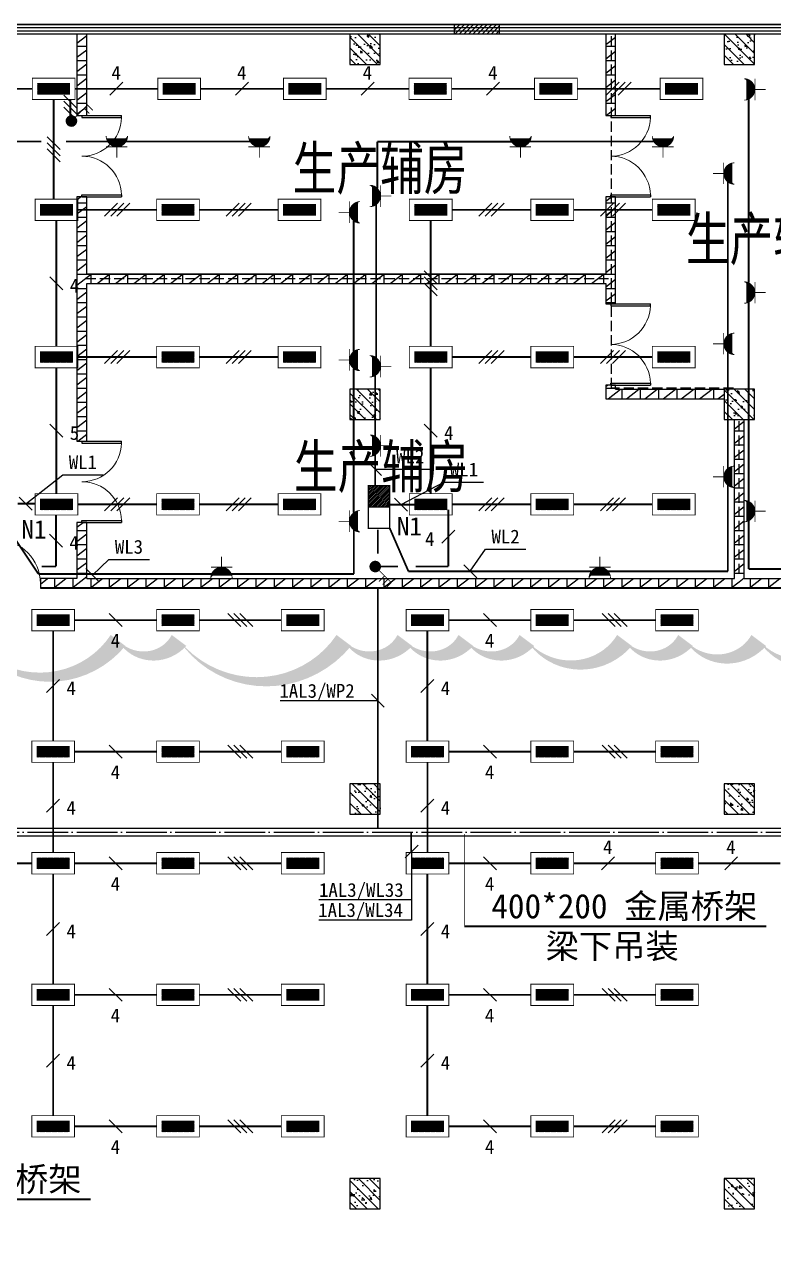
# Model space of a CAD drawing. Header units: millimetres. Extents: x -633009578 to 5705885, y -633235091 to 2571734.
# Drawn here: x 2798047 to 2816464, y 2166108 to 2196075 of the extents above; entities that cross this region are included whole.
import ezdxf

# ---------------------------------------------------------------- set-up
doc = ezdxf.new("R2010")
doc.units = ezdxf.units.MM
doc.header["$LTSCALE"] = 1000
doc.header["$MEASUREMENT"] = 0
for name, pattern in [('$0$DASH', [0.35, 0.25, -0.1]), ('DASH', [0.35, 0.25, -0.1]), ('DOTE', [2.4200000000000004, 2, -0.2, 0.02, -0.2])]:
    doc.linetypes.add(name, pattern=pattern)
doc.layers.get('0').update_dxf_attribs({"color": 9})
for name, color, linetype in [('3T_WOOD', 21, 'Continuous'), ('A-COLUM(柱)', 255, 'Continuous'), ('A-DOOR(门）', 4, 'Continuous'), ('A-F-AREA(计算)', 5, 'Continuous'), ('A-HATH(填充)', 8, 'Continuous'), ('A-TEXT(房间)', 243, 'Continuous'), ('A-WALL(墙)', 255, 'Continuous'), ('A-WINDOW（窗）', 4, 'Continuous'), ('DIM_MODI', 6, 'Continuous'), ('电-强电平面-标注', 3, 'Continuous'), ('电-强电平面-线缆', 3, 'Continuous'), ('电-桥架', 4, 'Continuous'), ('设备-插座', 3, 'Continuous'), ('设备-照明', 3, 'Continuous'), ('设备-箱柜', 3, 'Continuous')]:
    doc.layers.add(name, color=color, linetype=linetype)
doc.styles.add('_TCH', font='simhei.ttf', dxfattribs={"width": 0.75, "bigfont": 'hztxt.shx'})
doc.styles.add('ELEC-DIM', font='simhei.ttf')
doc.styles.add('IDQSTYLE', font='simhei.ttf', dxfattribs={"width": 0.707, "bigfont": 'hztxt.shx'})
pattern_1 = [(0, (-1310557.920547368, -13.22285339003429), (0, 350), []), (37.875, (-1310157.920547368, -13.22285339003429), (-169.61527734408, 218.0766567528281), []), (90, (-1310157.920547368, -13.22285339003429), (-450, 2.755455298081545e-14), [])]

# ---------------------------------------------------------------- blocks, each defined once
blk = doc.blocks.new('$DorLib2D$00000002')
for p, q in [((-0.5, -5.684341886080802e-17), (-0.5000000000000007, 0.4875)), ((-0.4750000000000007, 0.4875), (-0.5000000000000007, 0.4875)), ((-0.475, -2.842170943040401e-17), (-0.4750000000000007, 0.4875)), ((0.475, -2.842170943040401e-17), (0.4750000000000007, 0.4875)), ((0.4750000000000007, 0.4875), (0.5000000000000007, 0.4875)), ((0.5, -5.684341886080802e-17), (0.5000000000000007, 0.4875)), ((-0.5, -5.684341886080802e-17), (-0.475, -2.842170943040401e-17)), ((0.5, -5.684341886080802e-17), (0.475, -2.842170943040401e-17))]:
    blk.add_line(p, q)
at = {"lineweight": 13}
for centre, start, end in [((-0.4875, -4.263256414560601e-17), 0, 88.53071641864632), ((0.4875, -4.263256414560601e-17), 91.4692835813537, 180)]:
    blk.add_arc(centre, 0.4875, start, end, dxfattribs=at)
blk = doc.blocks.new('$DorLib2D$00000001')
for p, q in [((0.45, 0.9750000000000001), (0.5000000000000002, 0.9750000000000001)), ((0.45, 0), (0.45, 0.9750000000000001)), ((0.5, 0), (0.5, 0.9750000000000001)), ((0.5, 0), (0.45, 0))]:
    blk.add_line(p, q)
at = {"lineweight": 13}
blk.add_arc((0.475, 0), 0.975, 91.4692835813538, 180, dxfattribs=at)
blk = doc.blocks.new('$TCHSYS$WIN2D')
for p, q in [((-0.5, 0.5), (0.5, 0.5)), ((0.5, 0.1666666666666666), (-0.5, 0.1666666666666666)), ((0.5, -0.1666666666666667), (-0.5, -0.1666666666666667)), ((-0.4999999999999999, -0.5), (0.5, -0.5))]:
    blk.add_line(p, q)
blk = doc.blocks.new('_FZH')
h = blk.add_hatch()
h.set_pattern_fill('钢筋混凝土', color=256, scale=0.1, style=0)
h.set_pattern_definition([(45, (0, 0), (-0.1767766952966369, 0.1767766952966369), []), (50, (0, 0), (0.7172601826007535, -0.06275213498259512), [0.07500000000000001, -0.8250000000000001]), (355, (0, 0), (-0.138751333613, 0.7521921337000119), [0.06, -0.66]), (100.4514, (0.05977168000000001, -0.00522934), (0.5785093817140216, 0.6894395420609536), [0.06374019, -0.701142112]), (46.1842, (0, 0.2), (1.067241048625645, -0.1655190143290181), [0.1125, -1.2375]), (96.6356, (0.088936745, 0.186206693), (0.9346627055487033, 0.9741178709004418), [0.095610288, -1.051713]), (351.1842, (0, 0.2), (0.9346619451336272, 0.9741186009253247), [0.09000000000000001, -0.9900000000000001]), (21, (0.1, 0.15), (0.5969070521184617, -0.4026188906653388), [0.07500000000000001, -0.8250000000000001]), (326, (0.1, 0.15), (0.2433153319215824, 0.7251500450468529), [0.06, -0.66]), (71.4514, (0.149742233, 0.116448394), (0.84022262858149, 0.3225304967099524), [0.06374019, -0.701142112]), (37.50000000000001, (0, 0), (0.01215985531729062, 0.3328938538313115), [0, -0.652, 0, -0.67, 0, -0.6625000000000001]), (7.499999999999999, (0, 0), (0.2630695374421486, 0.3944117118823603), [0, -0.382, 0, -0.637, 0, -0.2525]), (-32.5, (-0.223, 0), (0.533822436172409, -0.02255487173437976), [0, -0.25, 0, -0.78, 0, -1.035]), (-42.5, (-0.323, 0), (0.5831861693423862, 0.1001049823323177), [0, -0.325, 0, -0.518, 0, -0.735])])
h.paths.add_polyline_path([(-0.5, -0.5), (0.5, -0.5), (0.5, 0.5), (-0.5, 0.5)])
blk.add_lwpolyline([(-0.5, -0.5), (0.5, -0.5), (0.5, 0.5), (-0.5, 0.5)], close=True)
blk = doc.blocks.new('9-29-1')
h = blk.add_hatch()
h.set_pattern_fill('ANSI31', color=256, scale=50)
h.set_pattern_definition([(45, (0, 0), (-56.1266007566822, 56.12660075668221), [])])
h.paths.add_polyline_path([(1152740.587886448, 1518097.113137866), (1153840.587886448, 1518097.113137866), (1153840.587886448, 1517857.113137866), (1152740.587886448, 1517857.113137866)])
at = {"layer": 'A-HATH(填充)'}
h = blk.add_hatch(dxfattribs=at)
h.set_pattern_fill('空心砖', color=256, scale=100, style=0)
h.set_pattern_definition(pattern_1)
h.paths.add_polyline_path([(1143460.598288357, 1517857.113137866), (1143460.598288411, 1515857.113138024), (1143700.598288328, 1515857.113138024), (1143700.598288357, 1517857.113137866)])
h = blk.add_hatch(dxfattribs=at)
h.set_pattern_fill('空心砖', color=256, scale=100, style=0)
h.set_pattern_definition(pattern_1)
h.paths.add_polyline_path([(1156460.598288357, 1517857.113137866), (1156460.59828838, 1515857.113138024), (1156700.598288374, 1515857.113138024), (1156700.598288357, 1517857.113137866)])
h = blk.add_hatch(dxfattribs=at)
h.set_pattern_fill('空心砖', color=256, scale=100, style=0)
h.set_pattern_definition(pattern_1)
h.paths.add_polyline_path([(1143700.598288375, 1511966.910756581), (1143700.598288334, 1513857.113138024), (1143460.598288411, 1513857.113138024), (1143460.598288357, 1511846.910756587), (1143620.598288355, 1511846.910756583)])
h = blk.add_hatch(dxfattribs=at)
h.set_pattern_fill('空心砖', color=256, scale=100, style=0)
h.set_pattern_definition(pattern_1)
h.paths.add_polyline_path([(1156700.598288357, 1511846.910756587), (1156700.598288374, 1513857.113138024), (1156460.598288398, 1513857.113138024), (1156460.598288411, 1511966.910756581), (1156540.598288375, 1511846.910756583)])
h = blk.add_hatch(dxfattribs=at)
h.set_pattern_fill('空心砖', color=256, scale=100, style=0)
h.set_pattern_definition(pattern_1)
h.paths.add_polyline_path([(1143460.598288357, 1511846.910756587), (1143460.598288409, 1507857.113138024), (1143700.5982883, 1507857.113138024), (1143700.598288334, 1511726.910756581), (1143620.598288355, 1511846.910756583)])
h = blk.add_hatch(dxfattribs=at)
h.set_pattern_fill('空心砖', color=256, scale=100, style=0)
h.set_pattern_definition(pattern_1)
h.paths.add_polyline_path([(1143620.598288355, 1511846.910756583), (1143700.598288334, 1511726.910756581), (1156460.598288356, 1511726.910756581), (1156540.598288375, 1511846.910756583), (1156460.598288411, 1511966.910756581), (1143700.598288375, 1511966.910756581)])
h = blk.add_hatch(dxfattribs=at)
h.set_pattern_fill('空心砖', color=256, scale=100, style=0)
h.set_pattern_definition(pattern_1)
h.paths.add_polyline_path([(1156460.598288356, 1511726.910756581), (1156460.598288355, 1511232.113137516), (1156700.598288306, 1511232.113137516), (1156700.598288357, 1511846.910756587), (1156540.598288375, 1511846.910756583)])
h = blk.add_hatch(dxfattribs=at)
h.set_pattern_fill('空心砖', color=256, scale=100, style=0)
h.set_pattern_definition(pattern_1)
h.paths.add_polyline_path([(1156700.598288259, 1509132.113137728), (1156700.598288234, 1509232.113137516), (1156460.598288355, 1509232.113137516), (1156460.598288356, 1508892.113137728)])
h = blk.add_hatch(dxfattribs=at)
h.set_pattern_fill('空心砖', color=256, scale=100, style=0)
h.set_pattern_definition(pattern_1)
h.paths.add_polyline_path([(1159365.598288357, 1508892.113137728), (1159365.598288357, 1509132.113137728), (1156700.598288259, 1509132.113137728), (1156460.598288356, 1508892.113137728)])
h = blk.add_hatch(dxfattribs=at)
h.set_pattern_fill('空心砖', color=256, scale=100, style=0)
h.set_pattern_definition(pattern_1)
h.paths.add_polyline_path([(1159860.598288393, 1508382.113137866), (1159620.598288392, 1508382.113137866), (1159620.598288391, 1504477.113137863), (1159740.59828838, 1504397.113137829), (1159860.598288392, 1504477.113137757)])
h = blk.add_hatch(dxfattribs=at)
h.set_pattern_fill('空心砖', color=256, scale=100, style=0)
h.set_pattern_definition(pattern_1)
h.paths.add_polyline_path([(1143700.598288334, 1504477.113137863), (1143700.5982883, 1505857.113138024), (1143460.598288413, 1505857.113138024), (1143460.59828837, 1504477.113137952), (1143580.598288354, 1504397.113137894)])
h = blk.add_hatch(dxfattribs=at)
h.set_pattern_fill('空心砖', color=256, scale=100, style=0)
h.set_pattern_definition(pattern_1)
h.paths.add_polyline_path([(1143460.59828837, 1504477.113137952), (1142560.598288589, 1504477.113137926), (1142560.598288589, 1504237.113137896), (1143580.598288357, 1504237.113137866), (1143580.598288354, 1504397.113137894)])
h = blk.add_hatch(dxfattribs=at)
h.set_pattern_fill('空心砖', color=256, scale=100, style=0)
h.set_pattern_definition(pattern_1)
h.paths.add_polyline_path([(1143580.598288354, 1504397.113137894), (1143580.598288357, 1504237.113137866), (1159740.598288357, 1504237.113137866), (1159740.59828838, 1504397.113137829), (1159620.598288391, 1504477.113137863), (1143700.598288334, 1504477.113137863)])
h = blk.add_hatch(dxfattribs=at)
h.set_pattern_fill('空心砖', color=256, scale=100, style=0)
h.set_pattern_definition(pattern_1)
h.paths.add_polyline_path([(1159740.59828838, 1504397.113137829), (1159740.598288357, 1504237.113137866), (1162780.598288357, 1504237.113137866), (1162780.598288354, 1504397.113137831), (1162660.598288352, 1504477.113137756), (1159860.598288392, 1504477.113137757)])
at = {"color": 2, "linetype": 'DASH'}
for p, q in [((1156599.245693343, 1509157.474754736), (1156599.245693343, 1517807.302507513)), ((1159599.245693343, 1509157.474754736), (1156599.245693343, 1509157.474754736))]:
    blk.add_line(p, q, dxfattribs=at)
at = {"color": 2, "linetype": '$0$DASH'}
blk.add_line((1159732.059714754, 1508341.439468757), (1159732.059714754, 1504519.325102983), dxfattribs=at)
blk.add_lwpolyline([(1152740.587886448, 1518097.113137866), (1153840.587886448, 1518097.113137866), (1153840.587886448, 1517857.113137866), (1152740.587886448, 1517857.113137866)], close=True)
at = {"layer": 'A-F-AREA(计算)'}
blk.add_lwpolyline([(1121700.598288358, 1518097.113137865), (1255980.598288358, 1518097.113137865), (1255980.598288358, 1382017.113137865), (1121700.598288358, 1382017.113137865)], close=True, dxfattribs=at)
at = {"layer": 'A-WALL(墙)'}
for p, q in [((1143460.598288357, 1517857.113137866), (1143460.598288411, 1515857.113138024)), ((1143700.598288357, 1517857.113137866), (1143460.598288357, 1517857.113137866)), ((1143700.598288328, 1515857.113138024), (1143700.598288357, 1517857.113137866)), ((1156460.598288357, 1517857.113137866), (1156460.59828838, 1515857.113138024)), ((1156700.598288357, 1517857.113137866), (1156460.598288357, 1517857.113137866)), ((1156700.598288374, 1515857.113138024), (1156700.598288357, 1517857.113137866)), ((1143460.598288411, 1515857.113138024), (1143700.598288328, 1515857.113138024)), ((1156460.59828838, 1515857.113138024), (1156700.598288374, 1515857.113138024)), ((1143700.598288334, 1513857.113138024), (1143460.598288411, 1513857.113138024)), ((1143460.598288411, 1513857.113138024), (1143460.598288357, 1511846.910756587)), ((1143700.598288375, 1511966.910756581), (1143700.598288334, 1513857.113138024)), ((1156700.598288374, 1513857.113138024), (1156460.598288398, 1513857.113138024)), ((1156460.598288398, 1513857.113138024), (1156460.598288411, 1511966.910756581)), ((1156700.598288357, 1511846.910756587), (1156700.598288374, 1513857.113138024)), ((1143460.598288357, 1511846.910756587), (1143460.598288409, 1507857.113138024)), ((1143700.598288375, 1511966.910756581), (1156460.598288411, 1511966.910756581)), ((1156700.598288306, 1511232.113137516), (1156700.598288357, 1511846.910756587)), ((1143700.598288334, 1511726.910756581), (1156460.598288356, 1511726.910756581)), ((1143700.5982883, 1507857.113138024), (1143700.598288334, 1511726.910756581)), ((1156460.598288356, 1511726.910756581), (1156460.598288355, 1511232.113137516)), ((1156460.598288355, 1511232.113137516), (1156700.598288306, 1511232.113137516)), ((1156700.598288234, 1509232.113137516), (1156460.598288355, 1509232.113137516)), ((1156460.598288355, 1509232.113137516), (1156460.598288356, 1508892.113137728)), ((1156700.598288259, 1509132.113137728), (1156700.598288234, 1509232.113137516)), ((1156700.598288259, 1509132.113137728), (1159365.598288569, 1509132.113137787)), ((1156460.598288356, 1508892.113137728), (1159365.598288569, 1508892.113137672)), ((1159620.598288391, 1504477.113137863), (1159620.59828841, 1508382.113138146)), ((1159860.598288392, 1504477.113137757), (1159860.598288364, 1508382.113138146)), ((1143460.598288409, 1507857.113138024), (1143700.5982883, 1507857.113138024)), ((1143700.5982883, 1505857.113138024), (1143460.598288413, 1505857.113138024)), ((1143460.598288413, 1505857.113138024), (1143460.59828837, 1504477.113137952)), ((1143700.598288334, 1504477.113137863), (1143700.5982883, 1505857.113138024)), ((1143460.59828837, 1504477.113137952), (1142560.598288589, 1504477.113137926)), ((1142560.598288589, 1504477.113137926), (1142560.598288589, 1504237.113137896)), ((1143700.598288334, 1504477.113137863), (1159620.598288391, 1504477.113137863)), ((1159860.598288392, 1504477.113137757), (1162660.598288352, 1504477.113137756)), ((1142560.598288589, 1504237.113137896), (1143580.598288357, 1504237.113137866)), ((1143580.598288357, 1504237.113137866), (1159740.598288357, 1504237.113137866)), ((1159740.598288357, 1504237.113137866), (1162780.598288357, 1504237.113137866))]:
    blk.add_line(p, q, dxfattribs=at)
at = {"layer": 'A-WALL(墙)', "color": 2, "linetype": 'DASH'}
blk.add_line((1156524.176266177, 1511846.910756599), (1143619.176266196, 1511846.910756608), dxfattribs=at)
at = {"layer": 'DIM_MODI'}
blk.add_lwpolyline([(1140869.169688425, 1502955.070589236, 0, 450, 0.5), (1144469.169688425, 1502955.070589236, 0, 450, 0.5), (1145969.169688425, 1502955.070589236, 0, 450, 0.5), (1150019.169688425, 1502955.070589236, 0, 450, 0.5), (1151519.169688425, 1502955.070589236, 0, 450, 0.5), (1153019.169688425, 1502955.070589236, 0, 450, 0.5), (1154519.169688425, 1502955.070589236, 0, 450, 0.5), (1156919.169688425, 1502955.070589236, 0, 450, 0.5), (1158419.169688425, 1502955.070589236, 0, 450, 0.5), (1160219.169688425, 1502955.070589236, 0, 450, 0.5), (1162469.169688425, 1502955.070589236, 0, 450, 0.5), (1164269.169688425, 1502955.070589236, 0, 450, 0.5), (1166669.169688425, 1502955.070589236, 0, 450, 0.5), (1168619.169688425, 1502955.070589236, 0, 450, 0.5), (1171319.169688425, 1502955.070589236, 0, 450, 0.5), (1174919.169688425, 1502955.070589236, 0, 450, 0.5), (1176719.169688425, 1502955.070589236, 0, 450, 0.5), (1179419.169688425, 1502955.070589236, 0, 450, 0.5)], format="xyseb", dxfattribs=at)
at = {"layer": 'A-COLUM(柱)', "xscale": 750, "yscale": 750, "zscale": 750, "rotation": 270}
for p in [(1150540.598288357, 1517482.113137866), (1159740.598288357, 1517482.113137866), (1150540.598288357, 1508757.113137866), (1159740.598288357, 1508757.113137866), (1150540.598288357, 1499057.113137866), (1159740.598288357, 1499057.113137866), (1150540.598288357, 1489357.113137866), (1159740.598288357, 1489357.113137866)]:
    blk.add_blockref('_FZH', p, dxfattribs=at)
at = {"layer": 'A-DOOR(门）', "xscale": 2000, "yscale": 2000, "zscale": 2000, "rotation": 270}
for p in [(1143580.598288357, 1514857.113137812), (1156580.598288357, 1514857.113137812), (1156580.598288357, 1510232.11313746), (1143580.598288357, 1506857.113137811)]:
    blk.add_blockref('$DorLib2D$00000002', p, dxfattribs=at)
at = {"layer": 'A-DOOR(门）', "extrusion": (0, 0, -1), "xscale": 1100, "yscale": 1100, "zscale": 1100}
blk.add_blockref('$DorLib2D$00000001', (-1142010.598288562, 1504357.113137866), dxfattribs=at)
at = {"layer": 'A-WINDOW（窗）', "extrusion": (0, 0, -1), "xscale": -50000.04198255204, "yscale": 240, "zscale": 50000.04198255204, "rotation": 180}
blk.add_blockref('$TCHSYS$WIN2D', (-1162840.577297822, 1517977.113137866), dxfattribs=at)
at = {"layer": 'A-TEXT(房间)', "style": '_TCH', "width": 0.75}
for p in [(1148762.689806466, 1514034.584898749), (1158428.374542537, 1512297.698147191), (1148792.590326304, 1506704.127359476)]:
    blk.add_text('生产辅房', height=1050, dxfattribs=at).set_placement(p)
blk = doc.blocks.new('*X164')
at = {"color": 0, "linetype": 'Continuous'}
for p, q in [((162.2878715788766, 154.9339610545365), (164.4937876543064, 157.1398771299663)), ((159.595646846908, 156.7672197221619), (159.6233466819307, 156.7949195571846)), ((159.6640079704214, 156.5527381332005), (159.9061893944054, 156.7949195571846)), ((159.747532531186, 156.3534199814905), (160.18903210688, 156.7949195571846)), ((159.8446775338837, 156.1677222717137), (160.4718748193546, 156.7949195571846)), ((159.9544025265515, 155.9946045519069), (160.7547175318292, 156.7949195571846)), ((160.0760273856543, 155.833386698535), (161.0375602443038, 156.7949195571846)), ((160.2091522122192, 155.6836688126253), (161.3204029567785, 156.7949195571846)), ((160.3536147760518, 155.5452886639833), (161.6032456692531, 156.7949195571846)), ((160.5094741859558, 155.4183053614127), (161.8860883817277, 156.7949195571846)), ((160.6770167777584, 155.3030052407406), (162.1689310942023, 156.7949195571846)), ((160.8567856433337, 155.1999313938414), (162.451773806677, 156.7949195571846)), ((161.0496413096342, 155.1099443476672), (162.7346165191516, 156.7949195571846)), ((161.2568708631404, 155.0343311886988), (163.0174592316262, 156.7949195571846)), ((161.4803825063601, 154.9750001194438), (163.3003019441008, 156.7949195571846)), ((161.7230685552892, 154.9348434558983), (163.5831446565754, 156.7949195571846)), ((161.9895441276247, 154.9184763157592), (163.86598736905, 156.7949195571846)), ((162.6346011340941, 154.9978478972794), (164.4299008115636, 156.7931475747489)), ((163.0778250055067, 155.1582290562173), (164.2695196526256, 156.3499237033363))]:
    blk.add_line(p, q, dxfattribs=at)
blk = doc.blocks.new('HC000134')
at = {"color": 0, "linetype": 'Continuous', "const_width": 0.2}
blk.add_lwpolyline([(-2.5, 5, 0.198912367379654), (-1.767766952966213, 3.232233047033674, 0.1989123673796558), (-4.592273826913179e-16, 2.5, 0.1989123673796559), (1.767766952966213, 3.232233047033674, 0.1989123673796541), (2.5, 4.999999999999999)], format="xyb", dxfattribs=at)
for points in [[(-2.421006983541702, 4.37652170395188), (2.421006983541702, 4.37652170395188)], [(-2.549372027147456, 2.476391871554483), (2.483025305961291, 2.476391871554483)], [(0, 2.5), (0, 0)]]:
    blk.add_lwpolyline(points, dxfattribs=at)
at = {"color": 0, "linetype": 'Continuous'}
blk.add_blockref('*X164', (-162.0093508556101, -152.4183978532327), dxfattribs=at)
at = {"color": 0, "style": 'IDQSTYLE', "width": 0.7}
blk.add_attdef('PSFHATT', (4.500000010000001, 0), '', height=2.5, dxfattribs=at)
blk = doc.blocks.new('*X155')
at = {"color": 0, "linetype": 'Continuous'}
for p, q in [((261.9988066744281, 135.850956910748), (263.2375091559566, 137.0896593922765)), ((262.0234026256783, 135.5927101495236), (263.4957559171792, 137.0650634410244)), ((262.0463461952987, 136.1813391440932), (262.9071269225657, 137.0421198713602)), ((262.0884022348038, 135.3748670461744), (263.7135990205094, 137.00006383188)), ((262.1829592200917, 135.1865813189878), (263.9018847477136, 136.9055068466096)), ((262.3023466942452, 135.0231260806666), (264.0653399860179, 136.7861193724393)), ((262.4446987243758, 134.8826353983226), (264.205830668362, 136.6437673423088)), ((262.6100901587723, 134.7651841202445), (264.3232819464568, 136.478375907929)), ((262.8005700291263, 134.6728212781239), (264.4156447885779, 136.2878960375755)), ((263.0211904412342, 134.6105989777572), (264.4778670889456, 136.0672756254685)), ((263.2836307586351, 134.5901965826834), (264.4982694840214, 135.8048353080697)), ((263.6234742990336, 134.6471974106073), (264.4412686561033, 135.464991767677))]:
    blk.add_line(p, q, dxfattribs=at)
blk = doc.blocks.new('HC000111')
at = {"color": 0, "linetype": 'Continuous', "const_width": 0.2}
for points in [[(0.8838834764831975, 2.133883476483163), (3.750000000000091, 5), (5.000000000000091, 3.75)], [(2.221789122165297, 3.388795923702901), (3.514416944097014, 2.132759994237858)], [(2.898879886034229, 4.275409520972289), (4.191507707965946, 3.019373591507303)]]:
    blk.add_lwpolyline(points, dxfattribs=at)
blk.add_lwpolyline([(0.8838834764833108, 0.3661165235168934, 0.1989123673796338), (1.250000000000034, 1.250000000000057, 0.1989123673796269), (0.8838834764832544, 2.13388347648322, 0.1989123673796352), (9.12880881998035e-14, 2.5, 0.1989123673796539), (-0.8838834764830719, 2.13388347648322, 0.1989123673796721), (-1.249999999999966, 1.250000000000057, 0.1989123673796564), (-0.8838834764831855, 0.3661165235168368, 0.198912367379673), (9.087175456556906e-14, 0, 0.198912367379652)], format="xyb", close=True, dxfattribs=at)
at = {"color": 0, "linetype": 'Continuous'}
blk.add_blockref('*X155', (-263.2487560761181, -134.5897099905746), dxfattribs=at)
at = {"color": 0, "style": 'IDQSTYLE', "width": 0.7}
blk.add_attdef('PSFHATT', (7.000000000000091, -1e-08), '', height=2.5, dxfattribs=at)
blk = doc.blocks.new('*X353')
at = {"color": 0, "linetype": 'Continuous'}
for p, q in [((277.1059544658493, 221.9516255332986), (279.536990929048, 224.3826619964973)), ((277.1059544658493, 222.2344682457732), (279.2541482165735, 224.3826619964973)), ((277.1059544658493, 222.5173109582479), (278.9713055040988, 224.3826619964973)), ((277.1059544658493, 222.8001536707225), (278.6884627916242, 224.3826619964973)), ((277.1059544658493, 223.0829963831971), (278.4056200791496, 224.3826619964973)), ((277.1059544658493, 223.3658390956717), (278.122777366675, 224.3826619964973)), ((277.1059544658493, 223.6486818081463), (277.8399346542004, 224.3826619964973)), ((277.1059544658493, 223.9315245206209), (277.5570919417257, 224.3826619964973)), ((277.1059544658493, 224.2143672330955), (277.2742492292511, 224.3826619964973)), ((277.3198336415227, 221.8826619964973), (279.8198336415227, 224.3826619964973)), ((277.6026763539973, 221.8826619964973), (280.1026763539973, 224.3826619964973)), ((277.8855190664719, 221.8826619964973), (280.3855190664719, 224.3826619964973)), ((278.1683617789465, 221.8826619964973), (280.6683617789466, 224.3826619964973)), ((278.4512044914212, 221.8826619964973), (280.9512044914212, 224.3826619964973)), ((278.7340472038958, 221.8826619964973), (281.2340472038958, 224.3826619964973)), ((279.0168899163704, 221.8826619964973), (281.5168899163704, 224.3826619964973)), ((279.299732628845, 221.8826619964973), (281.799732628845, 224.3826619964973)), ((279.5825753413196, 221.8826619964973), (282.0825753413196, 224.3826619964973)), ((279.8654180537943, 221.8826619964973), (282.3654180537943, 224.3826619964973)), ((280.1482607662689, 221.8826619964973), (282.6482607662689, 224.3826619964973)), ((280.4311034787435, 221.8826619964973), (282.9311034787435, 224.3826619964973)), ((280.7139461912181, 221.8826619964973), (283.2139461912181, 224.3826619964973)), ((280.9967889036927, 221.8826619964973), (283.4967889036927, 224.3826619964973)), ((281.2796316161674, 221.8826619964973), (283.7796316161674, 224.3826619964973)), ((281.5624743286419, 221.8826619964973), (284.062474328642, 224.3826619964973)), ((281.8453170411166, 221.8826619964973), (284.3453170411166, 224.3826619964973)), ((282.1281597535912, 221.8826619964973), (284.6059544658494, 224.3604567087555)), ((282.4110024660658, 221.8826619964973), (284.6059544658494, 224.0776139962809)), ((282.6938451785405, 221.8826619964973), (284.6059544658494, 223.7947712838063)), ((282.976687891015, 221.8826619964973), (284.6059544658494, 223.5119285713317)), ((283.2595306034897, 221.8826619964973), (284.6059544658494, 223.229085858857)), ((283.5423733159643, 221.8826619964973), (284.6059544658494, 222.9462431463824)), ((283.8252160284389, 221.8826619964973), (284.6059544658494, 222.6634004339078)), ((284.1080587409135, 221.8826619964973), (284.6059544658494, 222.3805577214332)), ((284.3909014533882, 221.8826619964973), (284.6059544658494, 222.0977150089586))]:
    blk.add_line(p, q, dxfattribs=at)
blk = doc.blocks.new('HC000062')
at = {"color": 0, "linetype": 'Continuous', "const_width": 0.2}
for points in [[(-4.97662087547036, 2.499999999999943), (5.023379124529697, 2.499999999999943), (5.023379124529697, -2.500000000000057), (-4.97662087547036, -2.500000000000057), (-4.97662087547036, 2.499999999999943)], [(-3.72662087547036, 1.25), (-3.72662087547036, -1.250000000000057), (3.773379124529697, -1.250000000000057), (3.773379124529697, 1.25), (-3.72662087547036, 1.25)]]:
    blk.add_lwpolyline(points, dxfattribs=at)
at = {"color": 0, "linetype": 'Continuous'}
blk.add_blockref('*X353', (-280.8325753413197, -223.1326619964974), dxfattribs=at)
at = {"color": 0, "style": 'IDQSTYLE', "width": 0.7}
blk.add_attdef('PSFHATT', (7.023379124529697, -2.500000000000057), '', height=2.5, dxfattribs=at)
blk = doc.blocks.new('*X153')
at = {"color": 0, "linetype": 'Continuous'}
for p, q in [((234.7655414724513, 317.9212989399893), (239.3433150387835, 322.4990725063215)), ((234.7655414724513, 318.3455630087012), (238.9190509700716, 322.4990725063215)), ((234.7655414724513, 318.7698270774131), (238.4947869013596, 322.4990725063215)), ((234.7655414724513, 319.1940911461251), (238.0705228326477, 322.4990725063215)), ((234.7655414724513, 319.618355214837), (237.6462587639358, 322.4990725063215)), ((234.7655414724513, 320.0426192835489), (237.2219946952239, 322.4990725063215)), ((234.7655414724513, 320.4668833522609), (236.797730626512, 322.4990725063215)), ((234.7655414724513, 320.8911474209728), (236.3734665578, 322.4990725063215)), ((234.7655414724513, 321.3154114896847), (235.9492024890881, 322.4990725063215)), ((234.7655414724513, 321.7396755583966), (235.5249384203761, 322.4990725063215)), ((234.7655414724513, 322.1639396271086), (235.1006743516642, 322.4990725063215)), ((234.7675791074955, 317.4990725063215), (239.7655414724513, 322.4970348712774)), ((235.1918431762074, 317.4990725063215), (239.7655414724513, 322.0727708025654)), ((235.6161072449193, 317.4990725063215), (239.7655414724513, 321.6485067338535)), ((236.0403713136312, 317.4990725063215), (239.7655414724513, 321.2242426651416)), ((236.4646353823431, 317.4990725063215), (239.7655414724513, 320.7999785964296)), ((236.8888994510551, 317.4990725063215), (239.7655414724513, 320.3757145277177)), ((237.313163519767, 317.4990725063215), (239.7655414724513, 319.9514504590058)), ((237.7374275884789, 317.4990725063215), (239.7655414724513, 319.5271863902939)), ((238.1616916571909, 317.4990725063215), (239.7655414724513, 319.1029223215819)), ((238.5859557259028, 317.4990725063215), (239.7655414724513, 318.67865825287)), ((239.0102197946147, 317.4990725063215), (239.7655414724513, 318.2543941841581)), ((239.4344838633266, 317.4990725063215), (239.7655414724513, 317.8301301154461))]:
    blk.add_line(p, q, dxfattribs=at)
blk = doc.blocks.new('HC000435')
at = {"color": 0, "linetype": 'Continuous'}
blk.add_line((2.5, 0), (-2.5, 0), dxfattribs=at)
at = {"color": 0, "linetype": 'Continuous', "const_width": 0.3}
for points in [[(2.5, 0), (2.5, 5), (-2.5, 5)], [(-2.5, 5), (-2.5, 0)], [(-2.5, 0), (-2.5, -5), (2.5, -5), (2.5, 0)]]:
    blk.add_lwpolyline(points, dxfattribs=at)
at = {"color": 0, "linetype": 'Continuous'}
blk.add_blockref('*X153', (-237.2655414724513, -322.4990725063215), dxfattribs=at)
at = {"color": 0, "style": 'IDQSTYLE', "width": 0.7}
blk.add_attdef('PSFHATT', (4.500000000000028, -5), '', height=2.5, dxfattribs=at)
blk = doc.blocks.new('*X157')
at = {"color": 0, "linetype": 'Continuous'}
for p, q in [((261.9988066744281, 135.850956910748), (263.2375091559566, 137.0896593922765)), ((262.0234026256783, 135.5927101495236), (263.4957559171792, 137.0650634410244)), ((262.0463461952987, 136.1813391440932), (262.9071269225657, 137.0421198713602)), ((262.0884022348038, 135.3748670461744), (263.7135990205094, 137.00006383188)), ((262.1829592200917, 135.1865813189878), (263.9018847477136, 136.9055068466096)), ((262.3023466942452, 135.0231260806666), (264.0653399860179, 136.7861193724393)), ((262.4446987243758, 134.8826353983226), (264.205830668362, 136.6437673423088)), ((262.6100901587723, 134.7651841202445), (264.3232819464568, 136.478375907929)), ((262.8005700291263, 134.6728212781239), (264.4156447885779, 136.2878960375755)), ((263.0211904412342, 134.6105989777572), (264.4778670889456, 136.0672756254685)), ((263.2836307586351, 134.5901965826834), (264.4982694840214, 135.8048353080697)), ((263.6234742990336, 134.6471974106073), (264.4412686561033, 135.464991767677))]:
    blk.add_line(p, q, dxfattribs=at)
blk = doc.blocks.new('HC000107')
at = {"color": 0, "linetype": 'Continuous', "const_width": 0.2}
for points in [[(0.8838834764831067, 2.133883476483163), (3.75, 5), (5, 3.75)], [(2.898879886034138, 4.275409520972289), (4.191507707965854, 3.019373591507303)]]:
    blk.add_lwpolyline(points, dxfattribs=at)
blk.add_lwpolyline([(0.88388347648322, 0.3661165235168934, 0.1989123673796338), (1.249999999999944, 1.250000000000057, 0.1989123673796269), (0.8838834764831636, 2.13388347648322, 0.1989123673796352), (4.172009959724221e-16, 2.5, 0.1989123673796539), (-0.8838834764831627, 2.13388347648322, 0.1989123673796721), (-1.250000000000056, 1.250000000000057, 0.1989123673796564), (-0.8838834764832764, 0.3661165235168368, 0.198912367379673), (0, 0, 0.198912367379652)], format="xyb", close=True, dxfattribs=at)
at = {"color": 0, "linetype": 'Continuous'}
blk.add_blockref('*X157', (-263.2487560761182, -134.5897099905746), dxfattribs=at)
at = {"color": 0, "style": 'IDQSTYLE', "width": 0.7}
blk.add_attdef('PSFHATT', (7, -1e-08), '', height=2.5, dxfattribs=at)

msp = doc.modelspace()

# ---------------------------------------------------------------- linework, layer by layer
at = {"layer": '电-强电平面-标注'}
for p, q in [((2800468.214532289, 2194651.275038775), (2800150.016480756, 2194333.07698724)), ((2803554.881198956, 2194651.275038775), (2803236.683147423, 2194333.07698724)), ((2806641.547865623, 2194651.275038775), (2806323.34981409, 2194333.07698724)), ((2809728.214532289, 2194651.275038775), (2809410.016480756, 2194333.07698724)), ((2812664.881198957, 2194651.275038774), (2812346.683147422, 2194333.076987241)), ((2812814.881198957, 2194651.275038774), (2812496.683147422, 2194333.076987241)), ((2812964.881198957, 2194651.275038774), (2812646.683147422, 2194333.076987241)), ((2799015.188172957, 2194337.518817856), (2799333.38622449, 2194019.320766322)), ((2799015.188172957, 2194187.518817856), (2799333.38622449, 2193869.320766322)), ((2799015.188172957, 2194037.518817856), (2799333.38622449, 2193719.320766322)), ((2798606.68314741, 2193314.113045286), (2798924.881198943, 2192995.914993751)), ((2798606.68314741, 2193164.113045286), (2798924.881198943, 2192845.914993751)), ((2798606.68314741, 2193014.113045286), (2798924.881198943, 2192695.914993751)), ((2800338.21453231, 2191676.951051811), (2800020.016480776, 2191358.753000278)), ((2800488.21453231, 2191676.951051811), (2800170.016480776, 2191358.753000278)), ((2800638.21453231, 2191676.951051811), (2800320.016480776, 2191358.753000278)), ((2803324.881198943, 2191676.951051811), (2803006.683147408, 2191358.753000278)), ((2803474.881198943, 2191676.951051811), (2803156.683147408, 2191358.753000278)), ((2803624.881198943, 2191676.951051811), (2803306.683147408, 2191358.753000278)), ((2809538.214532295, 2191676.951051789), (2809220.016480761, 2191358.753000256)), ((2809688.214532295, 2191676.951051789), (2809370.016480761, 2191358.753000256)), ((2809838.214532295, 2191676.951051789), (2809520.016480761, 2191358.753000256)), ((2812524.881198987, 2191676.951051789), (2812206.683147453, 2191358.753000256)), ((2812674.881198987, 2191676.951051789), (2812356.683147453, 2191358.753000256)), ((2812824.881198987, 2191676.951051789), (2812506.683147453, 2191358.753000256)), ((2808192.426390872, 2189698.75300026), (2807874.22833934, 2190016.951051794)), ((2798992.426390919, 2189548.753000269), (2798674.228339384, 2189866.951051802)), ((2808192.426390872, 2189548.75300026), (2807874.22833934, 2189866.951051794)), ((2808192.426390872, 2189398.75300026), (2807874.22833934, 2189716.951051794)), ((2800338.21453231, 2188056.951051794), (2800020.016480776, 2187738.753000261)), ((2800488.21453231, 2188056.951051794), (2800170.016480776, 2187738.753000261)), ((2800638.21453231, 2188056.951051794), (2800320.016480776, 2187738.753000261)), ((2803324.881198943, 2188056.951051794), (2803006.683147408, 2187738.753000261)), ((2803474.881198943, 2188056.951051794), (2803156.683147408, 2187738.753000261)), ((2803624.881198943, 2188056.951051794), (2803306.683147408, 2187738.753000261)), ((2809538.214532295, 2188056.951051799), (2809220.016480761, 2187738.753000266)), ((2809688.214532295, 2188056.951051799), (2809370.016480761, 2187738.753000266)), ((2809838.214532295, 2188056.951051799), (2809520.016480761, 2187738.753000266)), ((2812524.881198987, 2188056.951051799), (2812206.683147453, 2187738.753000266)), ((2812674.881198987, 2188056.951051799), (2812356.683147453, 2187738.753000266)), ((2812824.881198987, 2188056.951051799), (2812506.683147453, 2187738.753000266)), ((2798992.426390919, 2185928.753000251), (2798674.228339384, 2186246.951051784)), ((2808192.426390873, 2185928.753000271), (2807874.228339339, 2186246.951051804)), ((2806506.449550165, 2185303.624783321), (2806824.647601699, 2184985.426731788)), ((2798079, 2184294.226434293), (2798992, 2185002.5)), ((2798992, 2185002.5), (2799986.93670886, 2185002.5)), ((2806665.548575932, 2185144.525757554), (2807038.9180051, 2185144.525757554)), ((2807038.9180051, 2185144.525757554), (2808033.854713961, 2185144.525757554)), ((2807306, 2184270.273156977), (2808359.5, 2184820.480564317)), ((2808359.5, 2184820.480564317), (2809335.449367089, 2184820.480564317)), ((2798238.099025769, 2184135.127408529), (2797919.900974231, 2184453.325460057)), ((2800338.21453231, 2184436.951051776), (2800020.016480776, 2184118.753000243)), ((2800488.21453231, 2184436.951051776), (2800170.016480776, 2184118.753000243)), ((2800638.21453231, 2184436.951051776), (2800320.016480776, 2184118.753000243)), ((2803324.881198943, 2184436.951051776), (2803006.683147408, 2184118.753000243)), ((2803474.881198943, 2184436.951051776), (2803156.683147408, 2184118.753000243)), ((2803624.881198943, 2184436.951051776), (2803306.683147408, 2184118.753000243)), ((2807146.900974232, 2184429.372182742), (2807465.099025768, 2184111.17413121)), ((2809538.214532295, 2184436.951051808), (2809220.016480761, 2184118.753000276)), ((2809688.214532295, 2184436.951051808), (2809370.016480761, 2184118.753000276)), ((2809838.214532295, 2184436.951051808), (2809520.016480761, 2184118.753000276)), ((2812524.881198987, 2184436.951051808), (2812206.683147453, 2184118.753000276)), ((2812674.881198987, 2184436.951051808), (2812356.683147453, 2184118.753000276)), ((2812824.881198987, 2184436.951051808), (2812506.683147453, 2184118.753000276)), ((2798981.099025767, 2183229.289890964), (2798662.900974233, 2183547.487942497)), ((2808307.802030005, 2183322.007635523), (2808626.00008154, 2183640.205687056)), ((2809008.548575932, 2182632), (2809381.9180051, 2183174.025757554)), ((2809381.9180051, 2183174.025757554), (2810376.854713961, 2183174.025757554)), ((2799719.5, 2182538.726434293), (2800124.5, 2182918.5)), ((2800124.5, 2182918.5), (2801119.43670886, 2182918.5)), ((2808849.449550165, 2182791.099025766), (2809167.647601699, 2182472.900974233)), ((2799878.599025769, 2182379.627408529), (2799560.400974231, 2182697.825460057)), ((2800448.214532292, 2181273.186582946), (2800130.016480759, 2181591.38463448)), ((2803364.881198959, 2181273.186582946), (2803046.683147425, 2181591.384634479)), ((2803514.881198959, 2181273.186582946), (2803196.683147425, 2181591.384634479)), ((2803664.881198959, 2181273.186582946), (2803346.683147425, 2181591.384634479)), ((2809648.214532292, 2181273.186582946), (2809330.016480759, 2181591.38463448)), ((2812564.881198959, 2181273.186582946), (2812246.683147425, 2181591.384634479)), ((2812714.881198959, 2181273.186582946), (2812396.683147425, 2181591.384634479)), ((2812864.881198959, 2181273.186582946), (2812546.683147425, 2181591.384634479)), ((2798912.426390884, 2179974.717967812), (2798594.228339349, 2179656.51991628)), ((2808112.426390884, 2179974.717967812), (2807794.228339349, 2179656.51991628)), ((2806576.048443511, 2179608.648958724), (2806894.246495044, 2179290.450907189)), ((2806578.5, 2179449.549932956), (2804332.985843879, 2179449.549932956)), ((2806735.147469277, 2179449.549932956), (2806578.5, 2179449.549932956)), ((2800448.214532292, 2178039.853249612), (2800130.016480759, 2178358.051301146)), ((2803364.881198959, 2178039.853249613), (2803046.683147425, 2178358.051301145)), ((2803514.881198959, 2178039.853249613), (2803196.683147425, 2178358.051301145)), ((2803664.881198959, 2178039.853249613), (2803346.683147425, 2178358.051301145)), ((2809648.214532292, 2178039.853249612), (2809330.016480759, 2178358.051301146)), ((2812564.881198959, 2178039.853249613), (2812246.683147425, 2178358.051301145)), ((2812714.881198959, 2178039.853249613), (2812396.683147425, 2178358.051301145)), ((2812864.881198959, 2178039.853249613), (2812546.683147425, 2178358.051301145)), ((2798912.426390884, 2177032.936979427), (2798594.228339349, 2176714.738927895)), ((2808112.426390884, 2177032.936979427), (2807794.228339349, 2176714.738927895)), ((2807723.599025767, 2175904.977012662), (2807405.400974233, 2175586.778961129)), ((2800448.214532292, 2175297.086333715), (2800130.016480759, 2175615.284385249)), ((2803364.881198959, 2175297.086333716), (2803046.683147425, 2175615.284385249)), ((2803514.881198959, 2175297.086333716), (2803196.683147425, 2175615.284385249)), ((2803664.881198959, 2175297.086333716), (2803346.683147425, 2175615.284385249)), ((2807564.5, 2175745.877986895), (2807564.5, 2174061.147469277)), ((2809648.214532292, 2175297.086333715), (2809330.016480759, 2175615.284385249)), ((2812549.700973039, 2175615.28438525), (2812231.502921506, 2175297.086333716)), ((2815579.429908404, 2175615.28438525), (2815261.231856871, 2175297.086333716)), ((2807564.5, 2174555.832873323), (2805287.985843879, 2174555.832873323)), ((2798912.426390884, 2173998.617718582), (2798594.228339349, 2173680.419667049)), ((2807564.5, 2174061.147469277), (2805287.985843879, 2174061.147469277)), ((2808112.426390884, 2173998.617718582), (2807794.228339349, 2173680.419667049)), ((2800448.214532292, 2172063.753000381), (2800130.016480759, 2172381.951051916)), ((2803364.881198959, 2172063.753000382), (2803046.683147425, 2172381.951051916)), ((2803514.881198959, 2172063.753000382), (2803196.683147425, 2172381.951051916)), ((2803664.881198959, 2172063.753000382), (2803346.683147425, 2172381.951051916)), ((2809648.214532292, 2172063.753000381), (2809330.016480759, 2172381.951051916)), ((2812564.881198959, 2172063.753000382), (2812246.683147425, 2172381.951051916)), ((2812714.881198959, 2172063.753000382), (2812396.683147425, 2172381.951051916)), ((2812864.881198959, 2172063.753000382), (2812546.683147425, 2172381.951051916)), ((2798912.426390884, 2170765.284385249), (2798594.228339349, 2170447.086333716)), ((2808112.426390884, 2170765.284385249), (2807794.228339349, 2170447.086333716)), ((2800448.214532292, 2168830.419667048), (2800130.016480759, 2169148.617718583)), ((2803364.881198959, 2168830.419667049), (2803046.683147425, 2169148.617718582)), ((2803514.881198959, 2168830.419667049), (2803196.683147425, 2169148.617718582)), ((2803664.881198959, 2168830.419667049), (2803346.683147425, 2169148.617718582)), ((2809648.214532292, 2168830.419667048), (2809330.016480759, 2169148.617718583)), ((2812564.881198959, 2169148.617718583), (2812246.683147425, 2168830.41966705)), ((2812714.881198959, 2169148.617718583), (2812396.683147425, 2168830.41966705)), ((2812864.881198959, 2169148.617718583), (2812546.683147425, 2168830.41966705))]:
    msp.add_line(p, q, dxfattribs=at)
at = {"layer": '电-强电平面-线缆', "color": 1, "linetype": 'Continuous', "const_width": 45}
for points in [[(2798240.782173175, 2194492.176012992), (2795645.5, 2194492.176012992)], [(2799290.782173189, 2194492.176013007), (2799450.132913935, 2194492.176013007)], [(2799450.132913935, 2194492.176013007), (2801327.448839856, 2194492.176013007)], [(2802377.448839856, 2194492.176013007), (2804414.115506522, 2194492.176013007)], [(2805464.115506522, 2194492.176013007), (2807500.782173189, 2194492.176013007)], [(2808550.782173189, 2194492.176013007), (2810587.448839856, 2194492.176013007)], [(2811637.448839856, 2194492.176013007), (2813674.115506522, 2194492.176013007)], [(2798765.782173175, 2191780.352026045), (2798765.782173175, 2194229.676012992)], [(2799174.287198723, 2193827.163571185), (2799174.287198723, 2194229.676012992)], [(2815848.849612291, 2189732.5), (2815848.849612291, 2194237.331582818)], [(2797476, 2193196.78118306), (2798465.782173175, 2193196.78118306)], [(2799065.782173175, 2193196.78118306), (2800092.564989236, 2193196.78118306)], [(2800547.435010764, 2193196.78118306), (2803594.564989236, 2193196.78118306)], [(2806723, 2193190.114559675), (2810018.53939864, 2193190.114559675)], [(2806723, 2192043.434523547), (2806723, 2193190.114559675)], [(2810469.435010764, 2193196.78118306), (2813516.564989236, 2193196.78118306)], [(2815338.983040204, 2188430.537966297), (2815338.983040204, 2192201.391117734)], [(2799360.782173228, 2191517.852026045), (2801297.448839859, 2191517.852026045)], [(2802347.448839859, 2191517.852026045), (2804284.115506492, 2191517.852026045)], [(2806695.890142234, 2187880.913759512), (2806695.890142234, 2191647.509094251)], [(2808560.782173181, 2191517.852026023), (2810497.448839874, 2191517.852026023)], [(2811547.448839874, 2191517.852026023), (2813484.115506566, 2191517.852026023)], [(2798833.327365152, 2191255.352026045), (2798833.327365152, 2188160.352026027)], [(2806142.097921401, 2188034.588463966), (2806142.097921401, 2191245.00909425)], [(2808033.327365106, 2191255.352026023), (2808033.327365106, 2188160.352026033)], [(2815848.849612291, 2184350.45712411), (2815848.849612291, 2189244.810476796)], [(2799360.782173228, 2187897.852026027), (2801297.448839859, 2187897.852026027)], [(2802347.448839859, 2187897.852026027), (2804284.115506492, 2187897.852026027)], [(2808560.782173181, 2187897.852026033), (2810497.448839874, 2187897.852026033)], [(2811547.448839874, 2187897.852026033), (2813484.115506566, 2187897.852026033)], [(2815338.983040204, 2185161.697160161), (2815338.983040204, 2188015.897347955)], [(2798833.327365152, 2187635.352026027), (2798833.327365152, 2184540.352026009)], [(2806142.097921401, 2184071.588463966), (2806142.097921401, 2187615.183798552)], [(2808033.327365106, 2187635.352026033), (2808033.327365106, 2184540.352026042)], [(2806669.719160695, 2185948.492153934), (2806669.719160695, 2187444.154737002)], [(2806669.719160695, 2184740.394910055), (2806669.719160695, 2185493.800101891)], [(2815338.983040204, 2182632), (2815338.983040204, 2184747.056541926)], [(2797884.584806293, 2184294.226434293), (2798309.5, 2184294.226434293)], [(2799360.782173228, 2184277.852026009), (2801297.448839859, 2184277.852026009)], [(2802347.448839859, 2184277.852026009), (2804284.115506492, 2184277.852026009)], [(2807045.594910339, 2184270.273156977), (2808123.744031787, 2184270.273156977)], [(2808560.782173181, 2184277.852026042), (2810497.448839874, 2184277.852026042)], [(2811547.448839874, 2184277.852026042), (2813484.115506566, 2184277.852026042)], [(2798822, 2184026.245395057), (2798822, 2182750.532438403)], [(2808466.901055773, 2184144.597421073), (2808466.901055773, 2182750.532438403)], [(2807487.5, 2182632), (2807028.094910339, 2183690.394910055)], [(2815848.849612291, 2182686.85326138), (2815848.849612291, 2183872.726184821)], [(2798392.5, 2182567.5), (2797672.5, 2183642.992763782)], [(2806146.067612146, 2182567.5), (2806146.067612146, 2183649.252861629)], [(2806736.5, 2183062.703972295), (2806736.5, 2183655.394910055)], [(2798392.5, 2182567.5), (2802648.155950502, 2182567.5)], [(2798475.5, 2182750.532438403), (2798822, 2182750.532438403)], [(2803133.857633781, 2182567.5), (2806146.067612146, 2182567.5)], [(2806802.391001873, 2182750.532438403), (2807227, 2182750.532438403)], [(2807487.5, 2182632), (2811985.661258524, 2182632)], [(2807663.5, 2182750.532438403), (2808466.901055773, 2182750.532438403)], [(2812395.35232576, 2182632), (2815338.983040204, 2182632)], [(2815848.849612291, 2182686.85326138), (2817376.484032598, 2182686.85326138)], [(2806736.5, 2176322.476550789), (2806736.5, 2182248.761890055)], [(2799280.782173192, 2181432.285608713), (2801297.448839858, 2181432.285608713)], [(2802347.448839858, 2181432.285608713), (2804364.115506525, 2181432.285608713)], [(2808480.782173192, 2181432.285608713), (2810497.448839858, 2181432.285608713)], [(2811547.448839858, 2181432.285608713), (2813564.115506525, 2181432.285608713)], [(2798753.327365116, 2178461.452275379), (2798753.327365116, 2181169.785608713)], [(2807953.327365116, 2178461.452275379), (2807953.327365116, 2181169.785608713)], [(2799280.782173192, 2178198.952275379), (2801297.448839858, 2178198.952275379)], [(2802347.448839858, 2178198.952275379), (2804364.115506525, 2178198.952275379)], [(2808480.782173192, 2178198.952275379), (2810497.448839858, 2178198.952275379)], [(2811547.448839858, 2178198.952275379), (2813564.115506525, 2178198.952275379)], [(2798755.782173178, 2175718.685359492), (2798755.782173178, 2177936.45227538)], [(2807955.782173178, 2175718.685359492), (2807955.782173178, 2177936.45227538)], [(2807552.5, 2175718.685359492), (2807552.5, 2176222.476550789)], [(2796214.115506551, 2175456.185359492), (2798230.782173178, 2175456.185359492)], [(2799280.782173192, 2175456.185359482), (2801297.448839858, 2175456.185359482)], [(2802347.448839858, 2175456.185359482), (2804364.115506525, 2175456.185359482)], [(2808480.782173192, 2175456.185359482), (2810497.448839858, 2175456.185359482)], [(2811547.448839858, 2175456.185359483), (2813564.115506525, 2175456.185359483)], [(2814614.115506551, 2175456.185359492), (2816630.782173178, 2175456.185359492)], [(2798753.327365116, 2172485.352026148), (2798753.327365116, 2175193.685359482)], [(2807953.327365116, 2172485.352026148), (2807953.327365116, 2175193.685359482)], [(2799280.782173192, 2172222.852026148), (2801297.448839858, 2172222.852026148)], [(2802347.448839858, 2172222.852026148), (2804364.115506525, 2172222.852026148)], [(2808480.782173192, 2172222.852026148), (2810497.448839858, 2172222.852026148)], [(2811547.448839858, 2172222.852026148), (2813564.115506525, 2172222.852026148)], [(2798753.327365116, 2169252.018692815), (2798753.327365116, 2171960.352026148)], [(2807953.327365116, 2169252.018692815), (2807953.327365116, 2171960.352026148)], [(2799280.782173192, 2168989.518692815), (2801297.448839858, 2168989.518692815)], [(2802347.448839858, 2168989.518692815), (2804364.115506525, 2168989.518692815)], [(2808480.782173192, 2168989.518692815), (2810497.448839858, 2168989.518692815)], [(2811547.448839858, 2168989.518692816), (2813564.115506525, 2168989.518692816)]]:
    msp.add_lwpolyline(points, dxfattribs=at)
at = {"layer": '电-桥架', "color": 5, "linetype": 'DOTE', "ltscale": 0.5}
msp.add_line((2792074.752073072, 2176222.476550789), (2892490.065461087, 2176222.476550789), dxfattribs=at)
at = {"layer": '电-桥架', "ltscale": 0.5}
msp.add_lwpolyline([(2792074.752073306, 2176322.476550789), (2892490.065461087, 2176322.476550789), (2892490.065461088, 2176122.476550789), (2792074.752073073, 2176122.476550789)], dxfattribs=at)
at = {"layer": '设备-箱柜', "color": 6}
for points in [[(2808866.382505331, 2176178.393193264, 15, 15, 0), (2808866.382505331, 2173908.020030505, 15, 15, 0), (2808866.382505331, 2173908.020030505, 45, 45, 0), (2816284.812195756, 2173908.020030505, 45, 45, 0)], [(2791662.513710497, 2167195.486151694, 15, 15, 0), (2792255.155949834, 2167195.486151694, 15, 15, 0), (2792255.155949834, 2167195.486151694, 45, 45, 0), (2799673.585640259, 2167195.486151694, 45, 45, 0)]]:
    msp.add_lwpolyline(points, format="xyseb", dxfattribs=at)

# ---------------------------------------------------------------- block references
at = {"layer": '3T_WOOD'}
msp.add_blockref('9-29-1', (1655879.395743424, 677977.51603476), dxfattribs=at)
at = {"layer": '设备-插座', "xscale": 105, "yscale": 105, "zscale": 160}
for p, rotation in [((2816264.994031768, 2194476.197052463), 90.00000000000001), ((2814974.99403177, 2192408.711426906), 270), ((2807062.994031804, 2191857.211426881), 90.00000000000001), ((2805774.994031832, 2191454.711426881), 270), ((2816264.994031768, 2189483.675946442), 90.00000000000001), ((2814974.99403177, 2188223.217657126), 270), ((2805774.994031731, 2187824.88613126), 270), ((2807062.994031804, 2187671.211426881), 90.00000000000001), ((2807063.494031804, 2185721.146127912), 90.00000000000001), ((2814974.994031839, 2184954.376851043), 270), ((2816264.994031765, 2184111.591654465), 90.00000000000001), ((2805774.994031731, 2183861.88613126), 270), ((2802891.006792141, 2182992.852026035), 180), ((2812190.506792141, 2182992.852026035), 180)]:
    msp.add_blockref('HC000134', p, dxfattribs=dict(at, rotation=rotation))
for p in [(2800320, 2192802.852026038), (2803822, 2192802.852026038), (2810242, 2192802.852026038), (2813744, 2192802.852026038)]:
    msp.add_blockref('HC000134', p, dxfattribs=at)
at = {"layer": '设备-照明', "xscale": 105, "yscale": 105, "zscale": 105}
for name, p in [('HC000062', (2798763.3273651, 2194492.176012992)), ('HC000062', (2801849.994031787, 2194492.176012992)), ('HC000062', (2804936.660698473, 2194492.176012992)), ('HC000062', (2808023.3273651, 2194492.176012992)), ('HC000062', (2811109.994031787, 2194492.176012992)), ('HC000062', (2814196.660698473, 2194492.176012992)), ('HC000107', (2799203.385952771, 2193567.929880768)), ('HC000062', (2798833.32736516, 2191517.852026045)), ('HC000062', (2801819.994031787, 2191517.852026045)), ('HC000062', (2804806.660698414, 2191517.852026045)), ('HC000062', (2808033.3273651, 2191517.852026015)), ('HC000062', (2811019.994031787, 2191517.852026015)), ('HC000062', (2814006.660698473, 2191517.852026015)), ('HC000062', (2798833.32736516, 2187897.852026015)), ('HC000062', (2801819.994031787, 2187897.852026015)), ('HC000062', (2804806.660698414, 2187897.852026015)), ('HC000062', (2808033.3273651, 2187897.852026045)), ('HC000062', (2811019.994031787, 2187897.852026045)), ('HC000062', (2814006.660698473, 2187897.852026045)), ('HC000062', (2798833.32736516, 2184277.852026015)), ('HC000062', (2801819.994031787, 2184277.852026015)), ('HC000062', (2804806.660698414, 2184277.852026015)), ('HC000062', (2808033.3273651, 2184277.852026045)), ('HC000062', (2811019.994031787, 2184277.852026045)), ('HC000062', (2814006.660698473, 2184277.852026045))]:
    msp.add_blockref(name, p, dxfattribs=at)
at = {"layer": '设备-照明', "yscale": 105}
for name, p, xscale, zscale, rotation in [('HC000111', (2806539.903338553, 2182748.732931176), 105, 160, 270), ('HC000062', (2798753.327365102, 2181432.285608723), -105, 105, 180), ('HC000062', (2801819.994031789, 2181432.285608723), -105, 105, 180), ('HC000062', (2804886.660698475, 2181432.285608723), -105, 105, 180), ('HC000062', (2807953.327365102, 2181432.285608723), -105, 105, 180), ('HC000062', (2811019.994031789, 2181432.285608723), -105, 105, 180), ('HC000062', (2814086.660698475, 2181432.285608723), -105, 105, 180), ('HC000062', (2798753.327365102, 2178198.95227538), -105, 105, 180), ('HC000062', (2801819.994031789, 2178198.95227538), -105, 105, 180), ('HC000062', (2804886.660698475, 2178198.95227538), -105, 105, 180), ('HC000062', (2807953.327365102, 2178198.95227538), -105, 105, 180), ('HC000062', (2811019.994031789, 2178198.95227538), -105, 105, 180), ('HC000062', (2814086.660698475, 2178198.95227538), -105, 105, 180), ('HC000062', (2798753.327365102, 2175456.185359492), -105, 105, 180), ('HC000062', (2801819.994031789, 2175456.185359492), -105, 105, 180), ('HC000062', (2804886.660698475, 2175456.185359492), -105, 105, 180), ('HC000062', (2807953.327365102, 2175456.185359492), -105, 105, 180), ('HC000062', (2811019.994031789, 2175456.185359492), -105, 105, 180), ('HC000062', (2814086.660698475, 2175456.185359492), -105, 105, 180), ('HC000062', (2798753.327365102, 2172222.852026149), -105, 105, 180), ('HC000062', (2801819.994031789, 2172222.852026149), -105, 105, 180), ('HC000062', (2804886.660698475, 2172222.852026149), -105, 105, 180), ('HC000062', (2807953.327365102, 2172222.852026149), -105, 105, 180), ('HC000062', (2811019.994031789, 2172222.852026149), -105, 105, 180), ('HC000062', (2814086.660698475, 2172222.852026149), -105, 105, 180), ('HC000062', (2798753.327365102, 2168989.518692806), -105, 105, 180), ('HC000062', (2801819.994031789, 2168989.518692806), -105, 105, 180), ('HC000062', (2804886.660698475, 2168989.518692806), -105, 105, 180), ('HC000062', (2807953.327365102, 2168989.518692806), -105, 105, 180), ('HC000062', (2811019.994031789, 2168989.518692806), -105, 105, 180), ('HC000062', (2814086.660698475, 2168989.518692806), -105, 105, 180)]:
    msp.add_blockref(name, p, dxfattribs=dict(at, xscale=xscale, zscale=zscale, rotation=rotation))
at = {"layer": '设备-箱柜', "xscale": 105, "yscale": 105, "zscale": 112, "rotation": 180}
msp.add_blockref('HC000435', (2806765.594910339, 2184215.394910055), dxfattribs=at)

# ---------------------------------------------------------------- texts
at = {"layer": '电-强电平面-标注', "style": 'ELEC-DIM'}
for s, height, p in [('4', 339.8734177215189, (2800187.596519178, 2194717.176013007)), ('4', 339.8734177215189, (2803274.263185846, 2194717.176013007)), ('4', 339.8734177215189, (2806360.929852512, 2194717.176013007)), ('4', 339.8734177215189, (2809447.596519178, 2194717.176013007)), ('4', 339.8734177215189, (2799161.80837781, 2189482.852026038)), ('5', 339.8734177215189, (2799161.80837781, 2185862.852026021)), ('4', 339.8734177215189, (2808361.808377764, 2185862.852026039)), ('WL1', 339.8734177215189, (2799138.202531647, 2185144.905063291)), ('WL2', 339.8734177215189, (2807185.120536745, 2185286.930820846)), ('WL1', 339.8734177215189, (2808505.702531645, 2184962.885627608)), ('N1', 453.1645569620252, (2797973, 2183437.5)), ('N1', 453.1645569620252, (2807203, 2183513.5)), ('4', 339.8734177215189, (2799150.481012658, 2183163.388916733)), ('WL3', 339.8734177215189, (2800270.702531645, 2183064.702531646)), ('4', 339.8734177215189, (2807895.382068431, 2183256.106661291)), ('WL2', 339.8734177215189, (2809528.120536745, 2183316.430820846)), ('4', 339.8734177215189, (2800167.596519181, 2180757.285608713)), ('4', 339.8734177215189, (2809367.596519181, 2180757.285608713)), ('4', 339.8734177215189, (2799081.808377774, 2179590.618942043)), ('1AL3/WP2', 339.8734177215189, (2804315.012658229, 2179524.407846266)), ('4', 339.8734177215189, (2808281.808377774, 2179590.618942043)), ('4', 339.8734177215189, (2800167.596519181, 2177523.952275379)), ('4', 339.8734177215189, (2809367.596519181, 2177523.952275379)), ('4', 339.8734177215189, (2799081.808377774, 2176648.837953658)), ('4', 339.8734177215189, (2808281.808377774, 2176648.837953658)), ('4', 339.8734177215189, (2812269.082959928, 2175681.185359483)), ('4', 339.8734177215189, (2815298.811895294, 2175681.185359483)), ('4', 339.8734177215189, (2800167.596519181, 2174781.185359482)), ('1AL3/WL33', 339.8734177215189, (2805289.000000001, 2174630.690786632)), ('4', 339.8734177215189, (2809367.596519181, 2174781.185359482)), ('1AL3/WL34', 339.8734177215189, (2805270.012658229, 2174136.005382586)), ('4', 339.8734177215189, (2799081.808377774, 2173614.518692813)), ('4', 339.8734177215189, (2808281.808377774, 2173614.518692813)), ('4', 339.8734177215189, (2800167.596519181, 2171547.852026148)), ('4', 339.8734177215189, (2809367.596519181, 2171547.852026148)), ('4', 339.8734177215189, (2799081.808377774, 2170381.185359479)), ('4', 339.8734177215189, (2808281.808377774, 2170381.185359479)), ('4', 339.8734177215189, (2800167.596519181, 2168314.518692815)), ('4', 339.8734177215189, (2809367.596519181, 2168314.518692815))]:
    msp.add_text(s, height=height, dxfattribs=at).set_placement(p)
at = {"layer": '设备-箱柜', "color": 6, "style": 'ELEC-DIM'}
for s, p in [('400*200 金属桥架', (2809524.66975639, 2174102.723935392)), ('梁下吊装', (2810860.278385567, 2173118.395748772)), ('400*200 金属桥架', (2792913.443200892, 2167390.190056582))]:
    msp.add_text(s, height=600, dxfattribs=at).set_placement(p)

doc.saveas('drawing.dxf')
